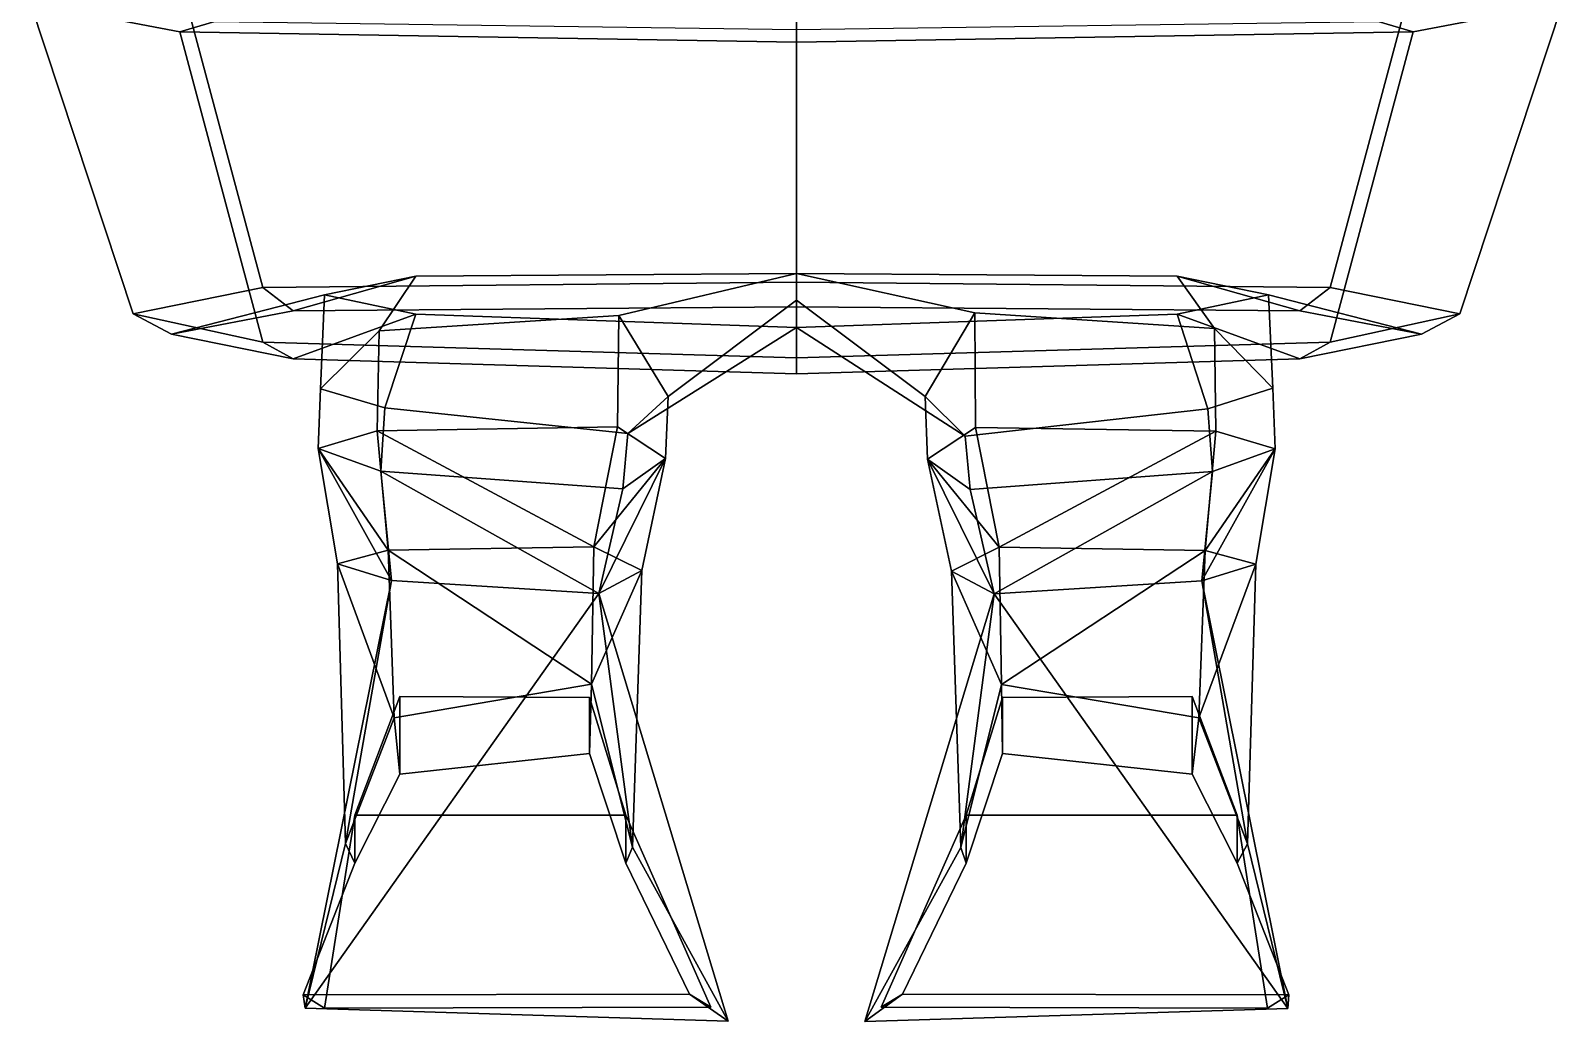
# Model space of a CAD drawing. Extents: x -311 to 172, y -155 to 357.
# Drawn here: x -135 to 131.3, y -155.3 to 17 of the extents above; entities that cross this region are included whole.
import ezdxf

# ---------------------------------------------------------------- set-up
doc = ezdxf.new("R2010")
doc.units = 0

msp = doc.modelspace()

# ---------------------------------------------------------------- linework, layer by layer
for points in [[(-1.82322, -26.771439, 114.90667), (-1.82322, 28.137695, 117.696609), (-109.071838, 26.246597, 83.634064), (-94.619293, -27.69957, 80.893051)], [(-1.82322, -26.771439, 114.90667), (90.972855, -27.69957, 80.893051), (105.425392, 26.246582, 83.634056), (-1.82322, 28.137695, 117.696609)], [(-109.071838, 26.246597, 83.634064), (-134.986893, 21.711288, 0.018002), (-117.154114, -32.234879, -2.723009), (-94.619293, -27.69957, 80.893051)], [(105.425392, 26.246582, 83.634056), (90.972855, -27.69957, 80.893051), (113.507675, -32.234879, -2.723011), (131.340439, 21.711273, 0.018)], [(-109.071838, 16.772644, -91.034317), (-134.986893, 21.711288, 0.018002), (-127.360825, 22.884872, 0.077632), (-102.970985, 18.579559, -79.298103)], [(-117.154114, -32.234879, -2.723009), (-134.986893, 21.711288, 0.018002), (-109.071838, 16.772644, -91.034317), (-94.619293, -37.173523, -93.77533)], [(113.507675, -32.234879, -2.723011), (90.972855, -37.173523, -93.77533), (105.425392, 16.772629, -91.034317), (131.340439, 21.711273, 0.018)], [(105.425392, 16.772629, -91.034317), (99.324547, 18.579559, -79.298103), (123.714394, 22.884872, 0.07763), (131.340439, 21.711273, 0.018)], [(-109.071838, 16.772644, -91.034317), (-102.970985, 18.579559, -79.298103), (-1.837534, 17.213593, -109.457367), (-1.823437, 14.974777, -125.093056)], [(-94.619293, -37.173523, -93.77533), (-109.071838, 16.772644, -91.034317), (-1.823437, 14.974777, -125.093056), (-1.823218, -39.940231, -127.882378)], [(105.425392, 16.772629, -91.034317), (-1.823437, 14.974777, -125.093056), (-1.837534, 17.213593, -109.457367), (99.324547, 18.579559, -79.298103)], [(90.972855, -37.173523, -93.77533), (-1.823218, -39.940231, -127.882378), (-1.823437, 14.974777, -125.093056), (105.425392, 16.772629, -91.034317)], [(-89.314209, -31.716087, 72.294167), (-110.522774, -35.7948, -2.903889), (-83.871918, -28.948814, -2.556044), (-67.99353, -25.70887, 57.177807)], [(-1.823219, -31.031784, 102.387756), (-89.314209, -31.716087, 72.294167), (-67.99353, -25.70887, 57.177807), (-1.823219, -25.272919, 81.585533)], [(-67.99353, -25.70887, 57.177807), (-83.871918, -28.948814, -2.556044), (-84.57312, -45.336761, -2.942518), (-74.405624, -35.237747, 36.841988)], [(-1.823219, -25.272919, 81.585533), (-67.99353, -25.70887, 57.177807), (-74.405624, -35.237747, 36.841988), (-32.74324, -32.545929, 59.625233)], [(-1.823219, -29.859543, -2.976719), (-1.823219, -25.272919, 81.585533), (-32.74324, -32.545929, 59.625233), (-24.155106, -46.641052, -2.027377)], [(-1.823219, -25.272919, 81.585533), (29.205706, -32.061157, 59.754566), (70.841339, -34.83445, 36.917198), (64.347099, -25.70887, 57.177807)], [(-1.823219, -31.031784, 102.387756), (-1.823219, -25.272919, 81.585533), (64.347099, -25.70887, 57.177807), (85.66777, -31.716087, 72.294159)], [(20.556074, -46.621849, -1.855155), (29.205706, -32.061157, 59.754566), (-1.823219, -25.272919, 81.585533), (-1.823219, -29.859543, -2.976719)], [(64.347099, -25.70887, 57.177807), (70.841339, -34.83445, 36.917198), (80.971077, -45.201233, -2.851922), (80.225479, -28.948814, -2.556045)], [(85.66777, -31.716087, 72.294159), (64.347099, -25.70887, 57.177807), (80.225479, -28.948814, -2.556045), (106.876328, -35.794807, -2.903891)], [(-94.619293, -27.69957, 80.893051), (-117.154114, -32.234879, -2.723009), (-110.522774, -35.7948, -2.903889), (-89.314209, -31.716087, 72.294167)], [(-110.522774, -35.7948, -2.903889), (-89.314209, -40.100121, -82.279625), (-67.99353, -32.333778, -64.9636), (-83.871918, -28.948814, -2.556044)], [(-1.82322, -26.771439, 114.90667), (-94.619293, -27.69957, 80.893051), (-89.314209, -31.716087, 72.294167), (-1.823219, -31.031784, 102.387756)], [(-83.871918, -28.948814, -2.556044), (-67.99353, -32.333778, -64.9636), (-73.375641, -48.59877, -45.421982), (-84.57312, -45.336761, -2.942518)], [(-1.82322, -26.771439, 114.90667), (-1.823219, -31.031784, 102.387756), (85.66777, -31.716087, 72.294159), (90.972855, -27.69957, 80.893051)], [(80.225479, -28.948814, -2.556045), (80.971077, -45.201233, -2.851922), (69.719742, -48.798004, -45.337345), (64.347099, -32.333786, -64.963608)], [(106.876328, -35.794807, -2.903891), (80.225479, -28.948814, -2.556045), (64.347099, -32.333786, -64.963608), (85.66777, -40.100121, -82.279625)], [(90.972855, -27.69957, 80.893051), (85.66777, -31.716087, 72.294159), (106.876328, -35.794807, -2.903891), (113.507675, -32.234879, -2.723011)], [(-1.823218, -34.629974, -90.927673), (-1.823219, -29.859543, -2.976719), (-24.155106, -46.641052, -2.027377), (-31.158644, -53.101349, -66.934723)], [(20.556074, -46.621849, -1.855155), (-1.823219, -29.859543, -2.976719), (-1.823218, -34.629974, -90.927673), (27.480165, -53.543549, -66.790886)], [(-117.154114, -32.234879, -2.723009), (-94.619293, -37.173523, -93.77533), (-89.314209, -40.100121, -82.279625), (-110.522774, -35.7948, -2.903889)], [(-89.314209, -40.100121, -82.279625), (-1.823218, -42.685593, -112.46981), (-1.823218, -34.629974, -90.927673), (-67.99353, -32.333778, -64.9636)], [(-32.938065, -51.909004, 24.222336), (-32.74324, -32.545929, 59.625233), (-74.405624, -35.237747, 36.841988), (-74.712555, -52.591782, 13.85647)], [(-67.99353, -32.333778, -64.9636), (-1.823218, -34.629974, -90.927673), (-31.158644, -53.101349, -66.934723), (-73.375641, -48.59877, -45.421982)], [(-32.938065, -51.909004, 24.222336), (-24.602568, -57.422112, -2.241328), (-24.155106, -46.641052, -2.027377), (-32.74324, -32.545929, 59.625233)], [(64.347099, -32.333786, -64.963608), (69.719742, -48.798004, -45.337345), (27.480165, -53.543549, -66.790886), (-1.823218, -34.629974, -90.927673)], [(85.66777, -40.100121, -82.279625), (64.347099, -32.333786, -64.963608), (-1.823218, -34.629974, -90.927673), (-1.823218, -42.685593, -112.46981)], [(29.323503, -52.021912, 24.308662), (29.205706, -32.061157, 59.754566), (20.556074, -46.621849, -1.855155), (20.978924, -57.543747, -2.151161)], [(29.323503, -52.021912, 24.308662), (71.09362, -52.680603, 13.925077), (70.841339, -34.83445, 36.917198), (29.205706, -32.061157, 59.754566)], [(113.507675, -32.234879, -2.723011), (106.876328, -35.794807, -2.903891), (85.66777, -40.100121, -82.279625), (90.972855, -37.173523, -93.77533)], [(-94.619293, -37.173523, -93.77533), (-1.823218, -39.940231, -127.882378), (-1.823218, -42.685593, -112.46981), (-89.314209, -40.100121, -82.279625)], [(-74.712555, -52.591782, 13.85647), (-74.405624, -35.237747, 36.841988), (-84.57312, -45.336761, -2.942518), (-85.011635, -55.683067, -3.461516)], [(90.972855, -37.173523, -93.77533), (85.66777, -40.100121, -82.279625), (-1.823218, -42.685593, -112.46981), (-1.823218, -39.940231, -127.882378)], [(71.09362, -52.680603, 13.925077), (81.386459, -55.767975, -3.397119), (80.971077, -45.201233, -2.851922), (70.841339, -34.83445, 36.917198)], [(81.386459, -55.767975, -3.397119), (70.490761, -59.705627, -21.43005), (69.719742, -48.798004, -45.337345), (80.971077, -45.201233, -2.851922)], [(-85.011635, -55.683067, -3.461516), (-84.57312, -45.336761, -2.942518), (-73.375641, -48.59877, -45.421982), (-74.122032, -59.611588, -21.499285)], [(-24.602568, -57.422112, -2.241328), (-32.02956, -62.70871, -30.171133), (-31.158644, -53.101349, -66.934723), (-24.155106, -46.641052, -2.027377)], [(20.978924, -57.543747, -2.151161), (20.556074, -46.621849, -1.855155), (27.480165, -53.543549, -66.790886), (28.396027, -62.829643, -30.083838)], [(-74.122032, -59.611588, -21.499285), (-73.375641, -48.59877, -45.421982), (-31.158644, -53.101349, -66.934723), (-32.02956, -62.70871, -30.171133)], [(70.490761, -59.705627, -21.43005), (28.396027, -62.829643, -30.083838), (27.480165, -53.543549, -66.790886), (69.719742, -48.798004, -45.337345)], [(-72.836632, -73.38076, 29.551973), (-74.712555, -52.591782, 13.85647), (-85.011635, -55.683067, -3.461516)], [(-37.037636, -72.780212, 39.004566), (-32.938065, -51.909004, 24.222336), (-74.712555, -52.591782, 13.85647)], [(-37.037636, -72.780212, 39.004566), (-74.712555, -52.591782, 13.85647), (-72.836632, -73.38076, 29.551973)], [(-37.037636, -72.780212, 39.004566), (-24.602568, -57.422112, -2.241328), (-32.938065, -51.909004, 24.222336)], [(33.440826, -72.868332, 39.090916), (29.323503, -52.021912, 24.308662), (20.978924, -57.543747, -2.151161)], [(33.440826, -72.868332, 39.090916), (71.09362, -52.680603, 13.925077), (29.323503, -52.021912, 24.308662)], [(33.440826, -72.868332, 39.090916), (69.235802, -73.448059, 29.623129), (71.09362, -52.680603, 13.925077)], [(69.235802, -73.448059, 29.623129), (81.386459, -55.767975, -3.397119), (71.09362, -52.680603, 13.925077)], [(-72.836632, -73.38076, 29.551973), (-85.011635, -55.683067, -3.461516), (-81.63739, -75.721298, 13.673253)], [(-81.63739, -75.721298, 13.673253), (-85.011635, -55.683067, -3.461516), (-72.270172, -78.644997, -2.896883)], [(-72.270172, -78.644997, -2.896883), (-85.011635, -55.683067, -3.461516), (-74.122032, -59.611588, -21.499285)], [(68.657333, -78.713928, -2.825323), (70.490761, -59.705627, -21.43005), (81.386459, -55.767975, -3.397119)], [(78.030556, -75.784019, 13.740742), (68.657333, -78.713928, -2.825323), (81.386459, -55.767975, -3.397119)], [(69.235802, -73.448059, 29.623129), (78.030556, -75.784019, 13.740742), (81.386459, -55.767975, -3.397119)], [(-37.037636, -72.780212, 39.004566), (-28.704754, -76.92382, 14.727975), (-24.602568, -57.422112, -2.241328)], [(-36.166168, -80.879036, -10.91675), (-32.02956, -62.70871, -30.171133), (-24.602568, -57.422112, -2.241328)], [(-28.704754, -76.92382, 14.727975), (-36.166168, -80.879036, -10.91675), (-24.602568, -57.422112, -2.241328)], [(33.440826, -72.868332, 39.090916), (20.978924, -57.543747, -2.151161), (25.099064, -77.017853, 14.817993)], [(32.550869, -80.969673, -10.829778), (20.978924, -57.543747, -2.151161), (28.396027, -62.829643, -30.083838)], [(25.099064, -77.017853, 14.817993), (20.978924, -57.543747, -2.151161), (32.550869, -80.969673, -10.829778)], [(-72.270172, -78.644997, -2.896883), (-74.122032, -59.611588, -21.499285), (-36.166168, -80.879036, -10.91675)], [(-36.166168, -80.879036, -10.91675), (-74.122032, -59.611588, -21.499285), (-32.02956, -62.70871, -30.171133)], [(32.550869, -80.969673, -10.829778), (28.396027, -62.829643, -30.083838), (70.490761, -59.705627, -21.43005)], [(68.657333, -78.713928, -2.825323), (32.550869, -80.969673, -10.829778), (70.490761, -59.705627, -21.43005)], [(-71.751892, -102.512665, 11.652215), (-72.836632, -73.38076, 29.551973), (-81.63739, -75.721298, 13.673253)], [(-37.465912, -96.69651, 22.036047), (-37.037636, -72.780212, 39.004566), (-72.836632, -73.38076, 29.551973)], [(-71.751892, -102.512665, 11.652215), (-37.465912, -96.69651, 22.036047), (-72.836632, -73.38076, 29.551973)], [(-37.465912, -96.69651, 22.036047), (-28.704754, -76.92382, 14.727975), (-37.037636, -72.780212, 39.004566)], [(33.831352, -96.750107, 22.103382), (33.440826, -72.868332, 39.090916), (25.099064, -77.017853, 14.817993)], [(33.831352, -96.750107, 22.103382), (69.235802, -73.448059, 29.623129), (33.440826, -72.868332, 39.090916)], [(68.115974, -102.550201, 11.707785), (69.235802, -73.448059, 29.623129), (33.831352, -96.750107, 22.103382)], [(68.115974, -102.550201, 11.707785), (78.030556, -75.784019, 13.740742), (69.235802, -73.448059, 29.623129)], [(-80.23629, -124.392143, -6.02129), (-71.751892, -102.512665, 11.652215), (-81.63739, -75.721298, 13.673253)], [(-80.23629, -124.392143, -6.02129), (-81.63739, -75.721298, 13.673253), (-72.270172, -78.644997, -2.896883)], [(-30.359438, -125.050896, -5.243718), (-28.704754, -76.92382, 14.727975), (-37.465912, -96.69651, 22.036047)], [(-30.359438, -125.050896, -5.243718), (-36.166168, -80.879036, -10.91675), (-28.704754, -76.92382, 14.727975)], [(26.727095, -125.106613, -5.175043), (33.831352, -96.750107, 22.103382), (25.099064, -77.017853, 14.817993)], [(26.727095, -125.106613, -5.175043), (25.099064, -77.017853, 14.817993), (32.550869, -80.969673, -10.829778)], [(76.603226, -124.425102, -5.969418), (78.030556, -75.784019, 13.740742), (68.115974, -102.550201, 11.707785)], [(76.603226, -124.425102, -5.969418), (68.657333, -78.713928, -2.825323), (78.030556, -75.784019, 13.740742)], [(-87.256027, -153.051422, -33.372814), (-80.23629, -124.392143, -6.02129), (-72.270172, -78.644997, -2.896883)], [(-87.256027, -153.051422, -33.372814), (-72.270172, -78.644997, -2.896883), (-36.166168, -80.879036, -10.91675)], [(83.625237, -153.080078, -33.324383), (32.550869, -80.969673, -10.829778), (68.657333, -78.713928, -2.825323)], [(83.625237, -153.080078, -33.324383), (68.657333, -78.713928, -2.825323), (76.603226, -124.425102, -5.969418)], [(-13.693111, -155.260971, -34.107449), (-87.256027, -153.051422, -33.372814), (-36.166168, -80.879036, -10.91675)], [(-13.693111, -155.260971, -34.107449), (-36.166168, -80.879036, -10.91675), (-30.359438, -125.050896, -5.243718)], [(10.063229, -155.32309, -34.034275), (26.727095, -125.106613, -5.175043), (32.550869, -80.969673, -10.829778)], [(10.063229, -155.32309, -34.034275), (32.550869, -80.969673, -10.829778), (83.625237, -153.080078, -33.324383)], [(-37.465912, -96.69651, 22.036047), (-71.751892, -102.512665, 11.652215), (-70.777412, -112.334427, 35.947453), (-37.787899, -108.736435, 35.947453)], [(-30.359438, -125.050896, -5.243718), (-37.465912, -96.69651, 22.036047), (-37.787899, -108.736435, 35.947453), (-31.473774, -127.827744, 43.725594)], [(26.727095, -125.106613, -5.175043), (27.673773, -127.827744, 43.725594), (33.987896, -108.736435, 35.947453), (33.831352, -96.750107, 22.103382)], [(33.831352, -96.750107, 22.103382), (33.987896, -108.736435, 35.947453), (66.977409, -112.334427, 35.947453), (68.115974, -102.550201, 11.707785)], [(-31.473774, -119.444244, 102.617195), (-37.787899, -98.998032, 87.801697), (-70.777412, -98.812729, 87.801697), (-78.613716, -119.444244, 102.617195)], [(-78.613716, -119.444244, 102.617195), (-70.777412, -98.812729, 87.801697), (-70.777412, -112.334427, 35.947453), (-78.613716, -127.827744, 43.725594)], [(-37.787899, -98.998032, 87.801697), (-37.787899, -108.736435, 35.947453), (-70.777412, -112.334427, 35.947453), (-70.777412, -98.812729, 87.801697)], [(-31.473774, -119.444244, 102.617195), (-31.473774, -127.827744, 43.725594), (-37.787899, -108.736435, 35.947453), (-37.787899, -98.998032, 87.801697)], [(27.673773, -119.444244, 102.617195), (74.813721, -119.444244, 102.617195), (66.977409, -98.812729, 87.801697), (33.987896, -98.998032, 87.801697)], [(27.673773, -119.444244, 102.617195), (33.987896, -98.998032, 87.801697), (33.987896, -108.736435, 35.947453), (27.673773, -127.827744, 43.725594)], [(33.987896, -98.998032, 87.801697), (66.977409, -98.812729, 87.801697), (66.977409, -112.334427, 35.947453), (33.987896, -108.736435, 35.947453)], [(74.813721, -119.444244, 102.617195), (74.813721, -127.827744, 43.725594), (66.977409, -112.334427, 35.947453), (66.977409, -98.812729, 87.801697)], [(-80.23629, -124.392143, -6.02129), (-78.613716, -127.827744, 43.725594), (-70.777412, -112.334427, 35.947453), (-71.751892, -102.512665, 11.652215)], [(76.603226, -124.425102, -5.969418), (68.115974, -102.550201, 11.707785), (66.977409, -112.334427, 35.947453), (74.813721, -127.827744, 43.725594)], [(-83.890282, -153.02951, 102.617195), (-78.613716, -119.444244, 102.617195), (-78.613716, -127.827744, 43.725594), (-87.594154, -150.723206, 36.317848)], [(-16.70689, -152.844193, 102.617195), (-31.473774, -119.444244, 102.617195), (-78.613716, -119.444244, 102.617195), (-83.890282, -153.02951, 102.617195)], [(-16.70689, -152.844193, 102.617195), (-20.410763, -150.61731, 32.613968), (-31.473774, -127.827744, 43.725594), (-31.473774, -119.444244, 102.617195)], [(12.906889, -152.844193, 102.617195), (80.090286, -153.02951, 102.617195), (74.813721, -119.444244, 102.617195), (27.673773, -119.444244, 102.617195)], [(12.906889, -152.844193, 102.617195), (27.673773, -119.444244, 102.617195), (27.673773, -127.827744, 43.725594), (16.610764, -150.61731, 32.613968)], [(80.090286, -153.02951, 102.617195), (83.794151, -150.723206, 36.317848), (74.813721, -127.827744, 43.725594), (74.813721, -119.444244, 102.617195)], [(-87.256027, -153.051422, -33.372814), (-87.594154, -150.723206, 36.317848), (-78.613716, -127.827744, 43.725594), (-80.23629, -124.392143, -6.02129)], [(-13.693111, -155.260971, -34.107449), (-30.359438, -125.050896, -5.243718), (-31.473774, -127.827744, 43.725594), (-20.410763, -150.61731, 32.613968)], [(10.063229, -155.32309, -34.034275), (16.610764, -150.61731, 32.613968), (27.673773, -127.827744, 43.725594), (26.727095, -125.106613, -5.175043)], [(83.625237, -153.080078, -33.324383), (76.603226, -124.425102, -5.969418), (74.813721, -127.827744, 43.725594), (83.794151, -150.723206, 36.317848)], [(-87.256027, -153.051422, -33.372814), (-13.693111, -155.260971, -34.107449), (-20.410763, -150.61731, 32.613968), (-87.594154, -150.723206, 36.317848)], [(-83.890282, -153.02951, 102.617195), (-87.594154, -150.723206, 36.317848), (-20.410763, -150.61731, 32.613968), (-16.70689, -152.844193, 102.617195)], [(83.625237, -153.080078, -33.324383), (83.794151, -150.723206, 36.317848), (16.610764, -150.61731, 32.613968), (10.063229, -155.32309, -34.034275)], [(80.090286, -153.02951, 102.617195), (12.906889, -152.844193, 102.617195), (16.610764, -150.61731, 32.613968), (83.794151, -150.723206, 36.317848)]]:
    msp.add_3dface(points)

doc.saveas('drawing.dxf')
